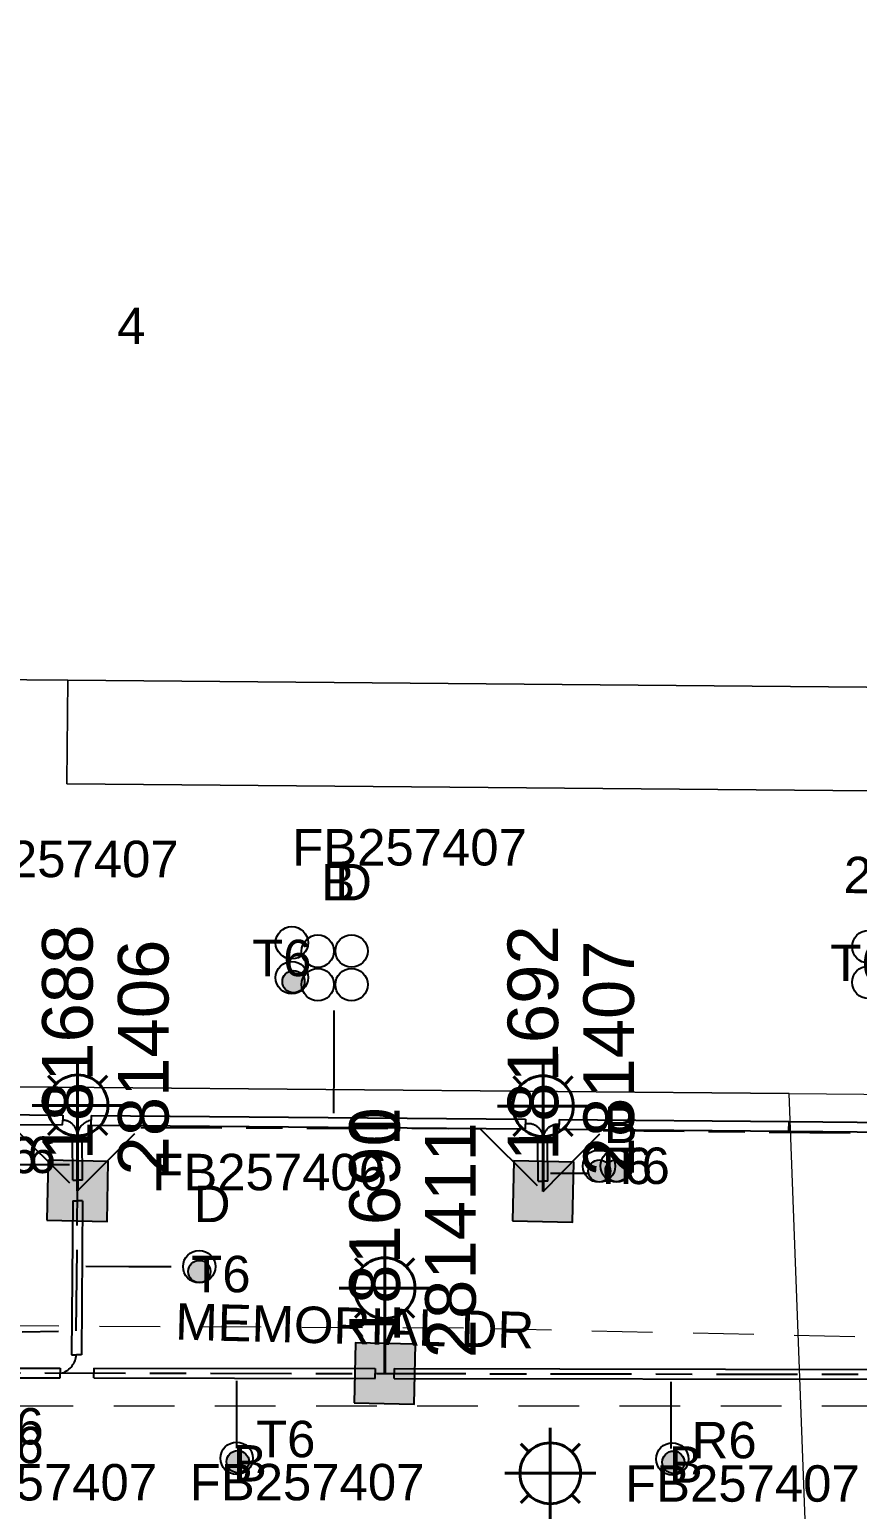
# Model space of a CAD drawing. Header units: metres. Extents: x 300268 to 302887, y 6172399 to 6173904.
# Drawn here: x 301442 to 301482.9, y 6173155.4 to 6173228.5 of the extents above; entities that cross this region are included whole.
import ezdxf
from ezdxf.enums import TextEntityAlignment as Align

# ---------------------------------------------------------------- set-up
doc = ezdxf.new("R2010")
doc.units = ezdxf.units.M
doc.linetypes.add('Cable Exist UG', pattern=[8.2, 4, -1.2, 1.8, -1.2])
doc.linetypes.add('Dash', pattern=[5, 3, -2])
doc.layers.get('0').update_dxf_attribs({"color": 6})
for name, color, linetype, lineweight in [('Cadastre Developer_SP_EXT', 9, 'Continuous', 5), ('Cadastre Land Parcels_SP_EXT', 9, 'Continuous', 5), ('Cadastre Roads_SP_EXT', 9, 'Continuous', 5)]:
    doc.layers.add(name, color=color, linetype=linetype, lineweight=lineweight)
for name, color, linetype in [('Duct_SP_EXT', 7, 'Continuous'), ('Equip_SP_SL_EXT', 7, 'Continuous'), ('Mains_SL_EXT', 7, 'Continuous'), ('SupportsUG_SP_LV_SL_EXT', 7, 'Continuous'), ('Trench_SP_EXT', 7, 'Continuous')]:
    doc.layers.add(name, color=color, linetype=linetype)
doc.styles.add('COLUMN_LABEL', font='arial.ttf')
doc.styles.add('iecARIAL', font='arial.ttf', dxfattribs={"height": 2})
doc.styles.add('POLE_LABEL', font='arial.ttf')
doc.styles.get("Standard").update_dxf_attribs({"font": 'arial.ttf'})

# ---------------------------------------------------------------- blocks, each defined once
blk = doc.blocks.new('COLUMN_EXT')
blk.add_hatch(color=256).paths.add_polyline_path([(-1.485, 1.485), (-1.485, -1.485), (1.485, -1.485), (1.485, 1.485)])
blk.add_lwpolyline([(-1.485, -1.485), (1.485, -1.485), (1.485, 1.485), (-1.485, 1.485)], close=True)
for tag, height, style, flags, p in [('ASSET_NUM', 2.5, 'COLUMN_LABEL', 8, (2, 2)), ('STRUCTURE_PLANT_NUMBER', 0.2, 'POLE_LABEL', 9, (1.813, 0.031)), ('STREET_CODE', 0.2, 'COLUMN_LABEL', 9, (1.813, -0.2))]:
    blk.add_attdef(tag, text='', height=height, dxfattribs=dict(style=style, flags=flags)).set_placement(p, align=Align.MIDDLE_LEFT)
at = {"flags": 9}
for tag, p in [('OWNED_BY', (1.813, -0.6)), ('STATE', (1.813, -0.8)), ('COLUMN_TYPE', (1.813, -0.4)), ('USAGE', (1.813, -1)), ('LEGEND', (1.813, -1.2)), ('LOCATION', (1.813, -1.4)), ('STREETNAME', (1.813, -1.6)), ('SUBURB', (1.813, -1.8)), ('NOTES', (1.813, -2))]:
    blk.add_attdef(tag, text='', height=0.2, dxfattribs=at).set_placement(p, align=Align.MIDDLE_LEFT)
at = {"flags": 1}
blk.add_attdef('Z', (1.813, -2.351), '', height=0.2, dxfattribs=at)
blk = doc.blocks.new('DUCT_EXT')
blk.add_circle((0, 0.8), 0.8)
at = {"flags": 1}
blk.add_attdef('Z', (0, 0), '', height=0.2, dxfattribs=at)
at = {"flags": 9}
for tag, p in [('DUCT_CODE', (0, 0)), ('XSECT_TYPE', (0, -0.2)), ('STATE', (0, -0.6)), ('FB_REFERENCE', (0, -0.4)), ('NOTES', (0, -0.8))]:
    blk.add_attdef(tag, text='', height=0.2, dxfattribs=at).set_placement(p, align=Align.MIDDLE_LEFT)
blk = doc.blocks.new('SL_LANTERN_EXT')
at = {"lineweight": 40}
for p, q in [((0, 1.968), (0, 6.468)), ((-1.459, 5.676), (-1.061, 5.278)), ((1.458, 5.676), (1.06, 5.278)), ((-2.25, 4.218), (2.25, 4.218)), ((-1.459, 2.759), (-1.061, 3.157)), ((1.458, 2.759), (1.06, 3.157)), ((0, 0), (0, 2.721))]:
    blk.add_line(p, q, dxfattribs=at)
blk.add_circle((0, 4.218), 1.5, dxfattribs=at)
at = {"style": 'iecARIAL', "flags": 8}
blk.add_attdef('ASSET_NUM', (1.5, 1.5), '', height=2.5, dxfattribs=at)
for tag, p, height, flags in [('CONSTRUCTED_VOLTAGE', (0.981, -0.653), 0.2, 9), ('CONTROL_TYPE', (0.981, -0.853), 0.2, 9), ('OPERATING_VOLTAGE', (0.981, -1.653), 0.2, 9), ('LANTERN_PURPOSE', (0.981, -1.053), 0.2, 9), ('LANTERN_TYPE', (0.981, -1.253), 0.2, 9), ('NO_PHASES', (0.981, -1.453), 0.2, 9), ('LNUMBER', (2.181, -3.253), 2.5, 8), ('ORIENTATION', (0.981, -1.853), 0.2, 9), ('OWNED_BY', (0.981, -2.053), 0.2, 9), ('STATE', (0.981, -2.253), 0.2, 9), ('CEXIST', (0.981, -2.653), 0.2, 9), ('CNEW', (0.981, -2.853), 0.2, 9), ('CNUMBER', (0.981, -3.053), 0.2, 9), ('USAGE', (0.981, -2.453), 0.2, 9), ('CREMOVE', (0.981, -3.253), 0.2, 9), ('CREPLACE', (0.981, -3.453), 0.2, 9), ('LKINGHEIGHT', (0.981, -3.653), 0.2, 9), ('LBRACKET', (0.981, -3.853), 0.2, 9), ('LBRACKETVOCAB', (0.981, -4.053), 0.2, 9), ('LCATEGORY', (0.981, -4.253), 0.2, 9), ('LCHARGE1', (0.981, -4.453), 0.2, 9), ('LCHARGE1PERCENT', (0.981, -4.653), 0.2, 9), ('LCHARGE2', (0.981, -4.853), 0.2, 9), ('LCHARGE2PERCENT', (0.981, -5.053), 0.2, 9), ('LCHARGE3', (0.981, -5.253), 0.2, 9), ('LCHARGE3PERCENT', (0.981, -5.453), 0.2, 9), ('LEXIST', (0.981, -5.653), 0.2, 9), ('LLAMP', (0.981, -5.853), 0.2, 9), ('LLAMPVOCAB', (0.981, -6.053), 0.2, 9), ('LMAST', (0.981, -6.253), 0.2, 9), ('LMASTVOCAB', (0.981, -6.453), 0.2, 9), ('LNEW', (0.981, -6.653), 0.2, 9), ('LANTNUMBER', (0.981, -6.853), 0.2, 9), ('LOUTREACH', (0.981, -7.253), 0.2, 9), ('LOUTREACHVOCAB', (0.981, -7.453), 0.2, 9), ('LRATECODE', (0.981, -7.653), 0.2, 9), ('LREMOVE', (0.981, -7.853), 0.2, 9), ('LREPLACE', (0.981, -8.053), 0.2, 9), ('LTYPE', (0.981, -8.253), 0.2, 9), ('LTYPEVOCAB', (0.981, -8.453), 0.2, 9), ('LEGEND', (0.981, -8.653), 0.2, 9), ('LOCATION', (0.981, -8.853), 0.2, 9), ('STREETNAME', (0.981, -9.253), 0.2, 9), ('SUBURB', (0.981, -9.453), 0.2, 1), ('NOTES', (0.981, -9.053), 0.2, 9)]:
    blk.add_attdef(tag, p, '', height=height, dxfattribs=dict(flags=flags))
blk = doc.blocks.new('CABLE_LARGE_EXT')
h = blk.add_hatch(color=256)
edge = h.paths.add_edge_path()
edge.add_arc((0, 0.55), 0.55, 0, 360)
blk.add_circle((0, 0.55), 0.55)
at = {"flags": 1}
blk.add_attdef('Z', (0, 0), '', height=0.2, dxfattribs=at)
at = {"flags": 9}
for tag, p in [('COND_CODE', (0, 0)), ('XSECT_SIZE', (0, -0.6)), ('STATE', (0, -0.4)), ('FB_REFERENCE', (0, -0.2)), ('NOTES', (0, -0.8))]:
    blk.add_attdef(tag, text='', height=0.2, dxfattribs=at).set_placement(p, align=Align.MIDDLE_LEFT)

msp = doc.modelspace()

# ---------------------------------------------------------------- linework, layer by layer
at = {"layer": 'Cadastre Developer_SP_EXT', "linetype": 'Dash'}
msp.add_lwpolyline([(301408.755, 6173160.793), (301411.148, 6173160.491), (301522.759, 6173160.485), (301522.769, 6173163.007), (301463.438, 6173164.329), (301405.898, 6173164.602)], dxfattribs=at)
at = {"layer": 'Cadastre Land Parcels_SP_EXT', "linetype": 'Continuous'}
for points in [[(301409.947, 6173247.785), (301409.587, 6173206.848), (301409.486, 6173195.285), (301415.48, 6173195.225), (301415.505, 6173197.184), (301428.005, 6173197.065), (301427.989, 6173195.115), (301433.333, 6173195.075), (301433.349, 6173196.424), (301433.894, 6173196.42), (301443.839, 6173196.335), (301443.879, 6173196.335), (301490.864, 6173195.924), (301490.864, 6173196.006), (301491.309, 6173247.074), (301478.264, 6173247.184), (301478.247, 6173248.584), (301473.053, 6173248.634), (301473.036, 6173247.234), (301409.947, 6173247.785)], [(301523.443, 6173180.028), (301523.426, 6173182.653), (301523.402, 6173185.276), (301523.372, 6173187.901), (301523.338, 6173190.525), (301443.83, 6173191.216), (301443.83, 6173191.297), (301443.879, 6173196.335), (301443.839, 6173196.335), (301433.894, 6173196.42), (301433.704, 6173176.309), (301479.538, 6173175.911), (301492.454, 6173175.799), (301518.957, 6173175.569), (301523.443, 6173180.028)]]:
    msp.add_lwpolyline(points, close=True, dxfattribs=at)
at = {"layer": 'Cadastre Roads_SP_EXT', "linetype": 'Continuous'}
for points in [[(301504.89, 6173196.645), (301504.806, 6173196.726), (301503.207, 6173198.274), (301501.93, 6173233.228), (301499.555, 6173269.339), (301499.526, 6173269.261), (301495.559, 6173258.549), (301491.309, 6173247.074), (301490.864, 6173196.006), (301490.864, 6173195.924), (301443.879, 6173196.335), (301443.83, 6173191.297), (301443.83, 6173191.216), (301523.338, 6173190.525), (301523.29, 6173193.521), (301523.235, 6173196.517), (301504.89, 6173196.645)], [(301479.538, 6173175.911), (301433.704, 6173176.309), (301428.738, 6173164.3), (301423.405, 6173151.394), (301480.465, 6173150.904), (301479.538, 6173175.911)]]:
    msp.add_lwpolyline(points, close=True, dxfattribs=at)
at = {"layer": 'Duct_SP_EXT'}
for p, q in [((301433.633, 6173174.454), (301443.621, 6173174.367)), ((301433.637, 6173174.934), (301443.625, 6173174.847)), ((301443.621, 6173174.367), (301443.623, 6173174.607)), ((301443.625, 6173174.847), (301443.623, 6173174.607)), ((301445.029, 6173174.355), (301445.031, 6173174.595)), ((301445.029, 6173174.355), (301466.502, 6173174.168)), ((301445.033, 6173174.835), (301445.031, 6173174.595)), ((301445.033, 6173174.835), (301466.506, 6173174.648)), ((301466.502, 6173174.168), (301466.504, 6173174.408)), ((301466.506, 6173174.648), (301466.504, 6173174.408)), ((301468.154, 6173174.154), (301468.156, 6173174.394)), ((301468.159, 6173174.634), (301468.156, 6173174.394)), ((301468.159, 6173174.634), (301479.517, 6173174.535)), ((301479.517, 6173174.535), (301479.515, 6173174.295)), ((301479.517, 6173174.535), (301492.433, 6173174.422)), ((301444.109, 6173173.805), (301444.349, 6173173.806)), ((301444.118, 6173171.636), (301444.109, 6173173.805)), ((301444.589, 6173173.807), (301444.349, 6173173.806)), ((301444.598, 6173171.638), (301444.589, 6173173.807)), ((301468.154, 6173174.154), (301479.513, 6173174.055)), ((301479.513, 6173174.055), (301479.515, 6173174.295)), ((301479.513, 6173174.055), (301492.429, 6173173.942)), ((301467.11, 6173173.537), (301467.35, 6173173.539)), ((301467.124, 6173171.583), (301467.11, 6173173.537)), ((301467.59, 6173173.54), (301467.35, 6173173.539)), ((301467.604, 6173171.587), (301467.59, 6173173.54)), ((301444.118, 6173171.636), (301444.358, 6173171.637)), ((301444.598, 6173171.638), (301444.358, 6173171.637)), ((301467.124, 6173171.583), (301467.364, 6173171.585)), ((301467.604, 6173171.587), (301467.364, 6173171.585)), ((301444.117, 6173170.624), (301444.066, 6173163.018)), ((301444.117, 6173170.624), (301444.357, 6173170.623)), ((301444.597, 6173170.621), (301444.357, 6173170.623)), ((301444.597, 6173170.621), (301444.546, 6173163.014)), ((301444.066, 6173163.018), (301444.306, 6173163.016)), ((301444.546, 6173163.014), (301444.306, 6173163.016)), ((301434.993, 6173162.369), (301443.496, 6173162.355)), ((301434.993, 6173161.889), (301443.495, 6173161.875)), ((301443.495, 6173161.875), (301443.496, 6173162.115)), ((301443.496, 6173162.355), (301443.496, 6173162.115)), ((301445.159, 6173162.353), (301445.158, 6173162.113)), ((301445.158, 6173161.873), (301445.158, 6173162.113)), ((301445.159, 6173162.353), (301459.066, 6173162.33)), ((301459.066, 6173162.33), (301459.066, 6173162.09)), ((301459.066, 6173161.85), (301459.066, 6173162.09)), ((301460.006, 6173162.328), (301460.005, 6173162.088)), ((301460.005, 6173161.848), (301460.005, 6173162.088)), ((301460.006, 6173162.328), (301488.047, 6173162.281)), ((301445.158, 6173161.873), (301459.066, 6173161.85)), ((301460.005, 6173161.848), (301488.046, 6173161.801))]:
    msp.add_line(p, q, dxfattribs=at)
for points in [[(301457.031, 6173180.012), (301457.031, 6173177.414), (301457.01, 6173174.94)], [(301441.321, 6173172.418), (301443.96, 6173172.418)], [(301469.609, 6173171.97), (301467.737, 6173171.97)], [(301448.985, 6173167.365), (301446.896, 6173167.365), (301444.771, 6173167.379)], [(301452.234, 6173158.394), (301452.234, 6173160.214), (301452.236, 6173161.72)], [(301473.704, 6173158.377), (301473.704, 6173160.12), (301473.707, 6173161.671)]]:
    msp.add_lwpolyline(points, dxfattribs=at)
at = {"layer": 'Mains_SL_EXT', "linetype": 'Cable Exist UG'}
for points in [[(301427.794, 6173181.144), (301428.747, 6173179.152), (301428.701, 6173174.407), (301441.123, 6173174.329), (301444.36, 6173171.115)], [(301444.36, 6173171.115), (301447.489, 6173174.233), (301464.244, 6173174.193), (301467.368, 6173171.077)], [(301467.368, 6173171.077), (301470.343, 6173174.092), (301498.586, 6173173.809), (301501.381, 6173171.019)], [(301434.534, 6173162.13), (301436.415, 6173164.018), (301444.291, 6173164.203), (301444.36, 6173171.115)], [(301434.534, 6173162.13), (301459.543, 6173162.089)], [(301459.543, 6173162.089), (301488.554, 6173162.04)]]:
    msp.add_lwpolyline(points, dxfattribs=at)
at = {"layer": 'Trench_SP_EXT', "linetype": 'Cable Exist UG'}
for points in [[(301443.623, 6173174.607, -0.416124), (301444.349, 6173173.806)], [(301445.031, 6173174.595, 0.314608), (301444.346, 6173173.924)], [(301466.504, 6173174.408, -0.554919), (301467.35, 6173173.539)], [(301468.156, 6173174.394, 0.424284), (301467.37, 6173173.689)], [(301444.306, 6173163.016, -0.285562), (301443.609, 6173162.115)]]:
    msp.add_lwpolyline(points, format="xyb", dxfattribs=at)
msp.add_lwpolyline([(301443.496, 6173162.115), (301445.158, 6173162.113)], dxfattribs=at)

# ---------------------------------------------------------------- block references
at = {"layer": 'Duct_SP_EXT'}
for name, p in [('DUCT_EXT', (301454.95, 6173182.563)), ('DUCT_EXT', (301483.444, 6173182.367)), ('DUCT_EXT', (301456.233, 6173182.148)), ('DUCT_EXT', (301457.9, 6173182.156)), ('DUCT_EXT', (301454.95, 6173180.841)), ('CABLE_LARGE_EXT', (301455.03, 6173180.895)), ('DUCT_EXT', (301456.233, 6173180.498)), ('DUCT_EXT', (301457.9, 6173180.497)), ('DUCT_EXT', (301483.444, 6173180.613)), ('DUCT_EXT', (301470.138, 6173171.534)), ('DUCT_EXT', (301471.004, 6173171.541)), ('CABLE_LARGE_EXT', (301470.149, 6173171.542)), ('CABLE_LARGE_EXT', (301470.999, 6173171.555)), ('DUCT_EXT', (301450.371, 6173166.568)), ('CABLE_LARGE_EXT', (301450.378, 6173166.577)), ('DUCT_EXT', (301452.223, 6173157.101)), ('CABLE_LARGE_EXT', (301452.277, 6173157.185)), ('DUCT_EXT', (301473.758, 6173157.065)), ('CABLE_LARGE_EXT', (301473.81, 6173157.156))]:
    msp.add_blockref(name, p, dxfattribs=at)
at = {"layer": 'Equip_SP_SL_EXT'}
ref = msp.add_blockref('SL_LANTERN_EXT', (301444.36, 6173171.115), dxfattribs=at)
ref.add_attrib('ASSET_NUM', '181688', dxfattribs={"layer": '0', "height": 2.5, "rotation": 90.03622, "style": 'iecARIAL'}).set_placement((301445.86, 6173172.615), align=Align.BOTTOM_LEFT)
ref = msp.add_blockref('SL_LANTERN_EXT', (301467.368, 6173171.077), dxfattribs=at)
ref.add_attrib('ASSET_NUM', '181692', dxfattribs={"layer": '0', "height": 2.5, "rotation": 90.03622, "style": 'iecARIAL'}).set_placement((301468.868, 6173172.577), align=Align.BOTTOM_LEFT)
ref = msp.add_blockref('SL_LANTERN_EXT', (301459.543, 6173162.089), dxfattribs=at)
ref.add_attrib('ASSET_NUM', '181690', dxfattribs={"layer": '0', "height": 2.5, "rotation": 90.03622, "style": 'iecARIAL'}).set_placement((301461.043, 6173163.589), align=Align.BOTTOM_LEFT)
ref = msp.add_blockref('SL_LANTERN_EXT', (301459.543, 6173162.089), dxfattribs=at)
ref.add_attrib('ASSET_NUM', '181691', dxfattribs={"layer": '0', "height": 2.5, "rotation": 90.03622, "style": 'iecARIAL'}).set_placement((301461.043, 6173163.589), align=Align.BOTTOM_LEFT)
ref = msp.add_blockref('SL_LANTERN_EXT', (301467.722, 6173152.941), dxfattribs=at)
ref.add_attrib('ASSET_NUM', '181693', dxfattribs={"layer": '0', "height": 2.5, "rotation": 90.03622, "style": 'iecARIAL'}).set_placement((301469.222, 6173154.441), align=Align.BOTTOM_RIGHT)
at = {"layer": 'SupportsUG_SP_LV_SL_EXT'}
ref = msp.add_blockref('COLUMN_EXT', (301444.36, 6173171.115), dxfattribs=dict(at, rotation=358.7688046439457))
ref.add_attrib('ASSET_NUM', '281406', dxfattribs={"layer": '0', "height": 2.5, "rotation": 90.03622, "style": 'COLUMN_LABEL'}).set_placement((301446.36, 6173171.865), align=Align.TOP_LEFT)
ref = msp.add_blockref('COLUMN_EXT', (301467.368, 6173171.077), dxfattribs=dict(at, rotation=358.7688046439457))
ref.add_attrib('ASSET_NUM', '281407', dxfattribs={"layer": '0', "height": 2.5, "rotation": 90.03622, "style": 'COLUMN_LABEL'}).set_placement((301469.368, 6173171.827), align=Align.TOP_LEFT)
ref = msp.add_blockref('COLUMN_EXT', (301459.543, 6173162.089), dxfattribs=dict(at, rotation=358.7688046439457))
ref.add_attrib('ASSET_NUM', '281411', dxfattribs={"layer": '0', "height": 2.5, "rotation": 90.03622, "style": 'COLUMN_LABEL'}).set_placement((301461.543, 6173162.839), align=Align.TOP_LEFT)

# ---------------------------------------------------------------- texts
at = {"layer": 'Cadastre Land Parcels_SP_EXT'}
msp.add_text('4', height=1.8, dxfattribs=at).set_placement((301446.312, 6173212.934))
msp.add_text('2', height=1.8, rotation=358.63671, dxfattribs=at).set_placement((301482.208, 6173185.827))
at = {"layer": 'Cadastre Roads_SP_EXT'}
msp.add_text('MEMORIAL DR', height=1.8, rotation=358.57088, dxfattribs=at).set_placement((301449.17, 6173163.763))
at = {"layer": 'Duct_SP_EXT'}
for s, p in [('FB257407', (301454.965, 6173187.18)), ('FB257407', (301437.751, 6173186.604)), ('B', (301456.405, 6173185.458)), ('D', (301457.094, 6173185.458)), ('T6', (301452.985, 6173181.713)), ('T6', (301481.566, 6173181.476)), ('B', (301470.366, 6173173.473)), ('T6', (301439.438, 6173171.983)), ('T6', (301440.356, 6173171.989)), ('FB257406', (301448.051, 6173171.14)), ('T6', (301469.826, 6173171.443)), ('T6', (301470.702, 6173171.45)), ('D', (301450.103, 6173169.564)), ('T6', (301449.975, 6173166.101)), ('T6', (301439.75, 6173158.582)), ('T6', (301453.18, 6173157.953)), ('R6', (301474.713, 6173157.899)), ('T6', (301439.75, 6173157.658)), ('B', (301452.039, 6173156.753)), ('B', (301473.58, 6173156.695)), ('FB257407', (301436.685, 6173155.817)), ('FB257407', (301449.902, 6173155.825)), ('FB257407', (301471.42, 6173155.757))]:
    msp.add_text(s, height=1.8, dxfattribs=at).set_placement(p)

doc.saveas('drawing.dxf')
